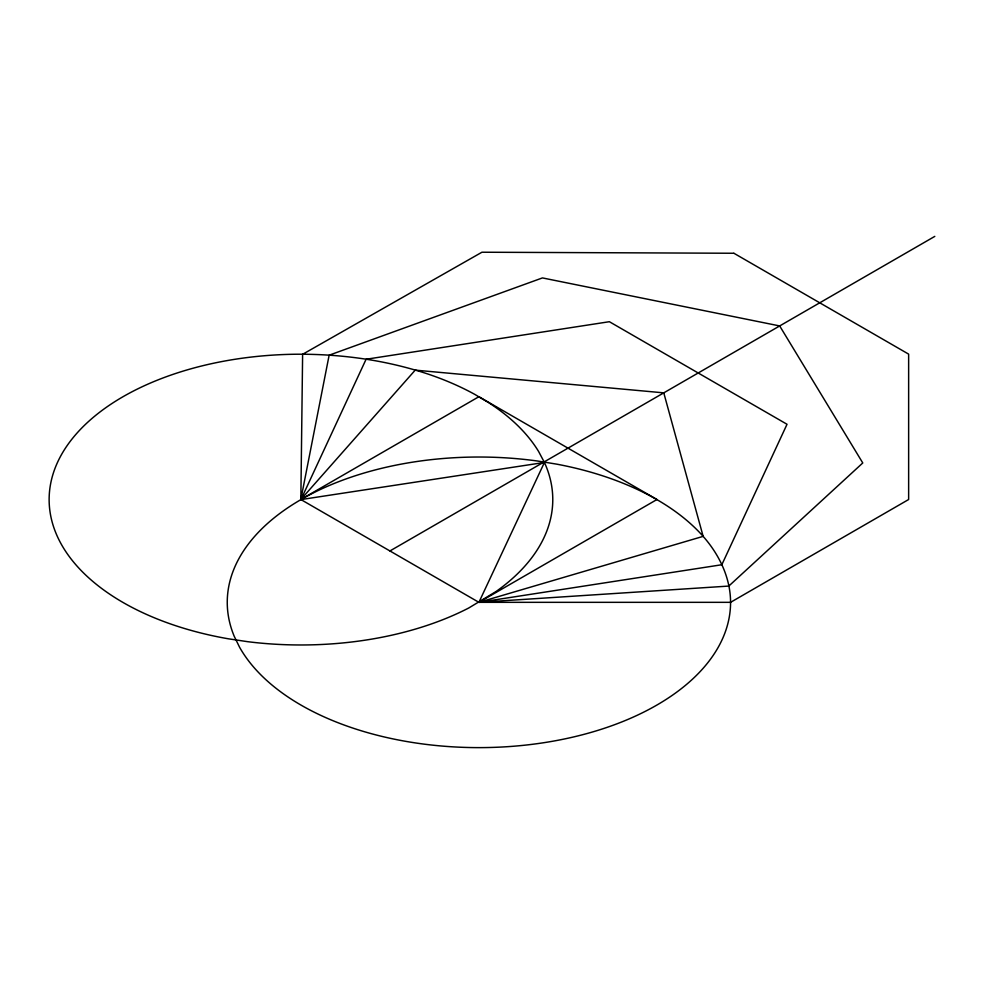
<?xml version="1.0" encoding="UTF-8"?>
<svg xmlns="http://www.w3.org/2000/svg" width="984" height="984" viewBox="0 0 984 984"><rect width="100%" height="100%" fill="white"/><g stroke="black" fill="none" stroke-linecap="round" stroke-linejoin="round"><path stroke-width="1.48" d="M733.916 253.257L908.638 354.129L908.638 499.515L730.571 602.331L478.913 602.331L300.846 499.515L302.617 354.302L481.939 252.224L733.756 253.257M300.846 499.515L329.136 355.199L542.442 277.918L779.685 325.938L862.771 462.96L728.8 586.07L478.913 602.331L544.423 462.455L538.629 451.533A251.818 145.386 0 0 0 488.691 402.677L474.94 394.473A251.818 145.386 0 0 0 427.634 373.932C385.039 359.837 340.034 353.809 295.249 354.24A251.818 145.386 0 0 0 51.402 480.106A251.818 145.386 0 0 0 228.583 638.837L247.734 641.691A251.818 145.386 0 0 0 468.802 607.964L496.096 591.482A251.818 145.386 0 0 0 544.423 462.455L300.956 499.589L366.085 359.258L609.367 321.707L787.028 424.276L721.826 564.742L478.913 602.331L656.968 499.515L478.913 396.712L300.846 499.515L415.211 370.132L663.769 392.85L703.142 536.366C719.181 554.521 730.509 577.743 730.571 602.331A251.658 145.3 0 0 1 518.273 745.835A251.658 145.3 0 0 1 239.567 647.226L234.204 636.242A251.658 145.3 0 0 1 537.658 461.041L556.673 464.141A251.658 145.3 0 0 1 703.142 536.366L478.913 602.331M389.935 550.954L934.8 236.381"/></g></svg>
